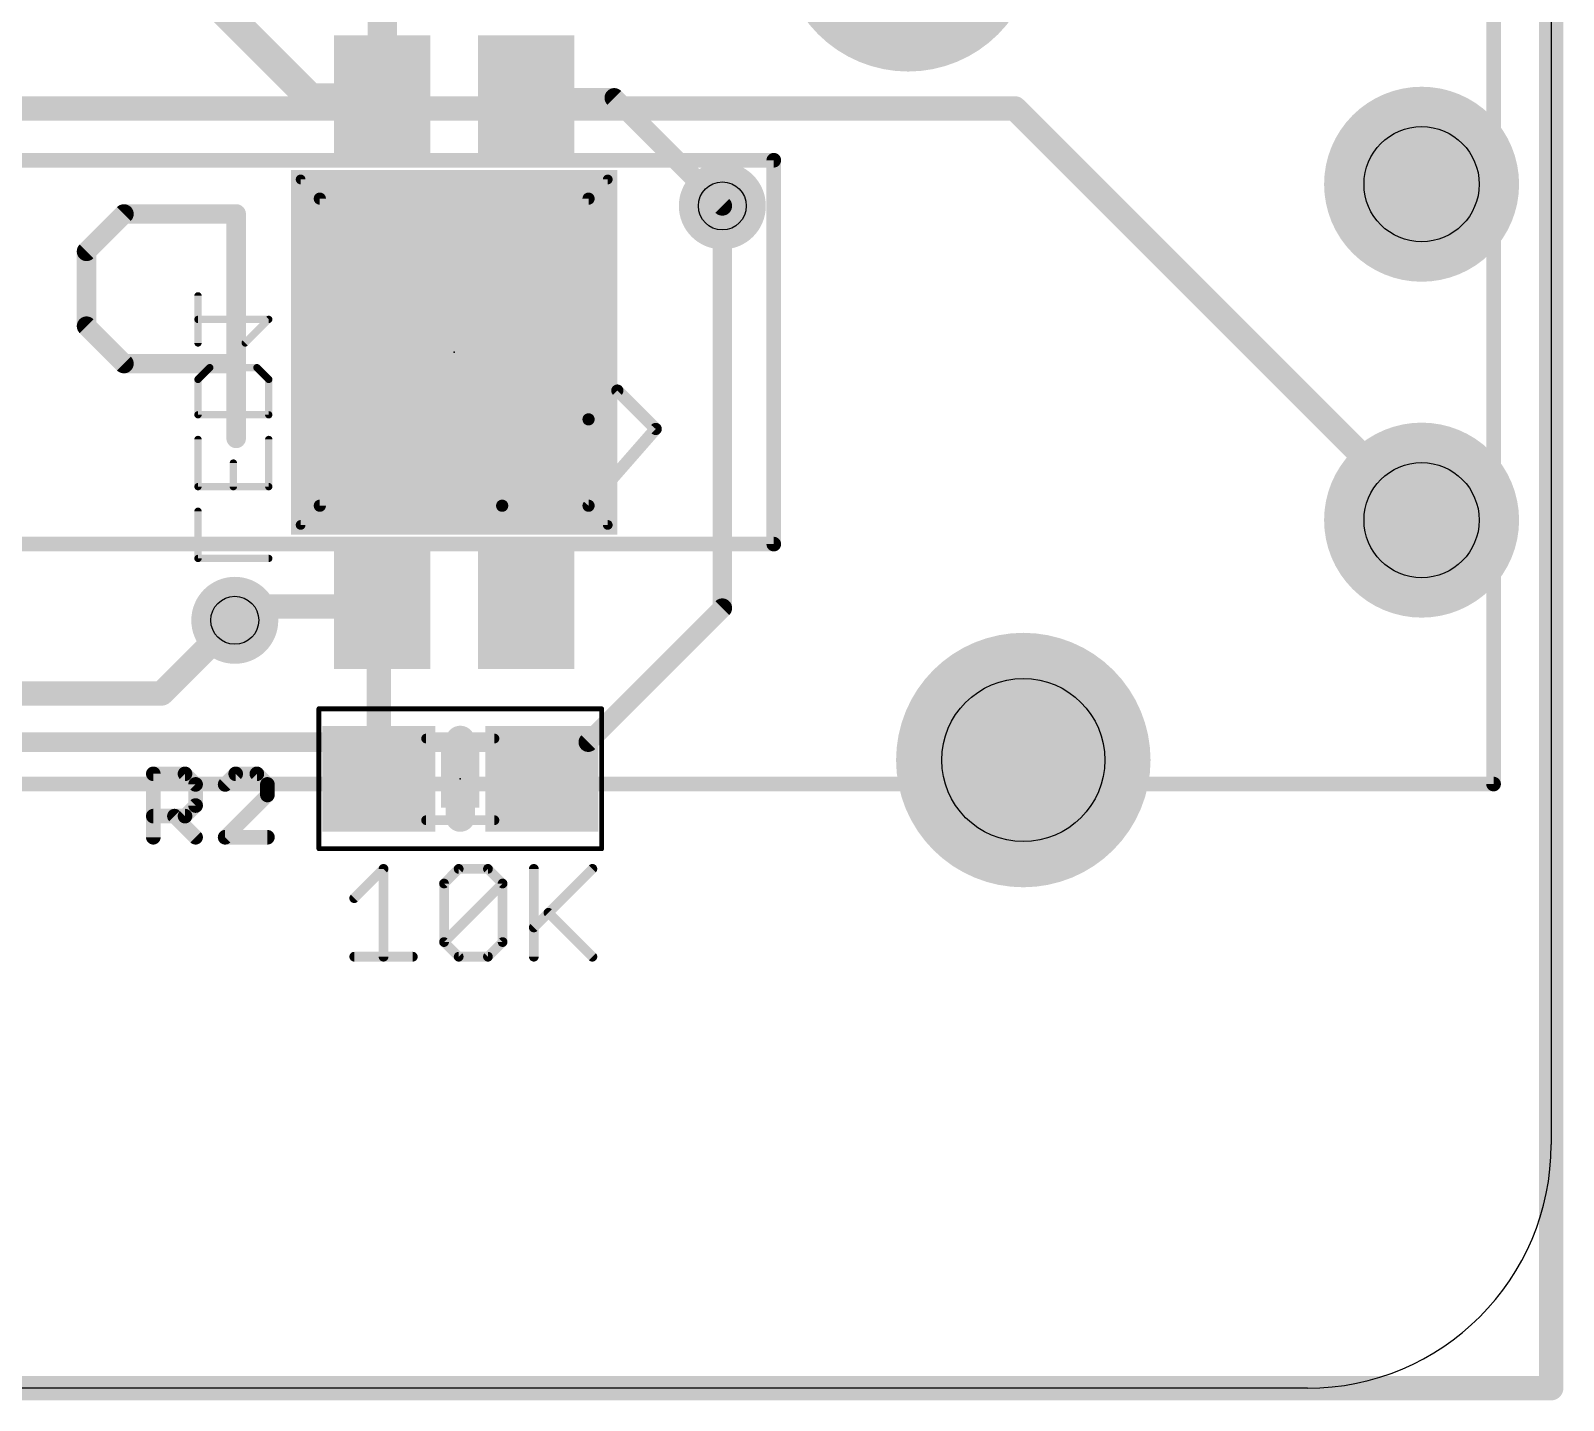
# Model space of a CAD drawing. Extents: x -44.9 to 38.2, y -10.9 to 10.9.
# Drawn here: x 22.26 to 38.23, y -10.92 to 3.35 of the extents above; entities that cross this region are included whole.
import ezdxf

# ---------------------------------------------------------------- set-up
doc = ezdxf.new("R2010")
doc.units = 0
for name, color, linetype in [('1', 12, 'CONTINUOUS'), ('16', 5, 'CONTINUOUS'), ('17', 110, 'CONTINUOUS'), ('18', 110, 'CONTINUOUS'), ('20', 53, 'CONTINUOUS'), ('21', 40, 'CONTINUOUS'), ('22', 6, 'CONTINUOUS'), ('23', 40, 'CONTINUOUS'), ('24', 6, 'CONTINUOUS'), ('25', 253, 'CONTINUOUS'), ('26', 253, 'CONTINUOUS'), ('27', 4, 'CONTINUOUS'), ('29', 253, 'CONTINUOUS'), ('30', 253, 'CONTINUOUS'), ('31', 253, 'CONTINUOUS'), ('35', 253, 'CONTINUOUS'), ('39', 12, 'CONTINUOUS'), ('41', 12, 'CONTINUOUS'), ('42', 132, 'CONTINUOUS'), ('44', 253, 'CONTINUOUS'), ('46', 140, 'CONTINUOUS'), ('51', 253, 'CONTINUOUS')]:
    doc.layers.add(name, color=color, linetype=linetype)

# ---------------------------------------------------------------- blocks, each defined once
blk = doc.blocks.new('RECT')
blk.add_solid([(-0.5, -0.5), (0.5, -0.5), (-0.5, 0.5), (0.5, 0.5)])
blk = doc.blocks.new('ROUNDP')
at = {"const_width": 0.5}
blk.add_lwpolyline([(0, -0.25, 1), (0, 0.25, 1), (0, -0.25)], format="xyb", dxfattribs=at)
blk = doc.blocks.new('ROUNDV')
at = {"const_width": 0.5}
blk.add_lwpolyline([(0, -0.25, 1), (0, 0.25, 1), (0, -0.25)], format="xyb", dxfattribs=at)

msp = doc.modelspace()

# ---------------------------------------------------------------- linework, layer by layer
at = {"layer": '1'}
for points, const_width in [([(38.1, 10.795), (38.1, -10.795)], 0.254), ([(25.1703, 2.65), (22.9475, 4.8728)], 0.3048), ([(25.92, 2.65), (25.92, 4.242)], 0.3048), ([(25.92, 2.65), (25.1703, 2.65)], 0.3048), ([(28.338, 2.65), (27.42, 2.65)], 0.2032), ([(29.464, 1.524), (28.338, 2.65)], 0.2032), ([(25.92, -2.65), (24.384, -2.65)], 0.254), ([(24.384, -2.65), (24.384, -2.794)], 0.254), ([(25.92, -2.65), (25.8835, -2.6865)], 0.254), ([(25.8835, -2.6865), (25.8835, -4.445)], 0.254), ([(38.1, -10.795), (-38.1, -10.795)], 0.254)]:
    msp.add_lwpolyline(points, dxfattribs=dict(at, const_width=const_width))
for points, const_width in [([(25.1703, 2.7262, 1), (25.1703, 2.5738)], 0.1524), ([(25.1164, 2.5961, 1), (25.2242, 2.7039)], 0.1524), ([(25.8438, 2.65, 1), (25.9962, 2.65)], 0.1524), ([(25.92, 2.5738, 1), (25.92, 2.7262)], 0.1524), ([(27.42, 2.7008, 1), (27.42, 2.5992)], 0.1016), ([(28.3739, 2.6859, 1), (28.3021, 2.6141)], 0.1016), ([(28.338, 2.5992, 1), (28.338, 2.7008)], 0.1016), ([(29.4281, 1.4881, 1), (29.4999, 1.5599)], 0.1016), ([(24.384, -2.5865, 1), (24.384, -2.7135)], 0.127), ([(24.4475, -2.65, 1), (24.3205, -2.65)], 0.127), ([(25.9649, -2.6949, 1), (25.8751, -2.6051)], 0.127), ([(25.92, -2.7135, 1), (25.92, -2.5865)], 0.127), ([(25.947, -2.6865, 1), (25.82, -2.6865)], 0.127), ([(25.8386, -2.6416, 1), (25.9284, -2.7314)], 0.127), ([(24.3205, -2.794, 1), (24.4475, -2.794)], 0.127), ([(25.82, -4.445, 1), (25.947, -4.445)], 0.127), ([(38.1, -10.8585, 1), (38.1, -10.7315)], 0.127), ([(38.0365, -10.795, 1), (38.1635, -10.795)], 0.127)]:
    msp.add_lwpolyline(points, format="xyb", dxfattribs=dict(at, const_width=const_width))
at = {"layer": '16'}
for points, const_width in [([(38.1, 10.795), (38.1, -10.795)], 0.254), ([(32.512, 2.54), (13.97, 2.54)], 0.254), ([(32.512, 2.54), (36.75, -1.698)], 0.254), ([(29.464, -2.667), (29.464, 1.524)], 0.2032), ([(36.75, -1.698), (36.75, -1.75)], 0.3048), ([(24.384, -2.794), (23.622, -3.556)], 0.254), ([(29.464, -2.667), (28.067, -4.064)], 0.2032), ([(23.622, -3.556), (9.3122, -3.556)], 0.254), ([(28.067, -4.064), (8.382, -4.064)], 0.2032), ([(38.1, -10.795), (-38.1, -10.795)], 0.254)]:
    msp.add_lwpolyline(points, dxfattribs=dict(at, const_width=const_width))
for points, const_width in [([(32.5569, 2.5849, 1), (32.4671, 2.4951)], 0.127), ([(32.512, 2.4765, 1), (32.512, 2.6035)], 0.127), ([(29.5148, 1.524, 1), (29.4132, 1.524)], 0.1016), ([(36.8262, -1.698, 1), (36.6738, -1.698)], 0.1524), ([(36.7051, -1.7429, 1), (36.7949, -1.6531)], 0.127), ([(36.6738, -1.75, 1), (36.8262, -1.75)], 0.1524), ([(24.4289, -2.8389, 1), (24.3391, -2.7491)], 0.127), ([(29.4132, -2.667, 1), (29.5148, -2.667)], 0.1016), ([(29.4999, -2.7029, 1), (29.4281, -2.6311)], 0.1016), ([(23.5771, -3.5111, 1), (23.6669, -3.6009)], 0.127), ([(23.622, -3.6195, 1), (23.622, -3.4925)], 0.127), ([(28.0311, -4.0281, 1), (28.1029, -4.0999)], 0.1016), ([(28.067, -4.1148, 1), (28.067, -4.0132)], 0.1016), ([(38.1, -10.8585, 1), (38.1, -10.7315)], 0.127), ([(38.0365, -10.795, 1), (38.1635, -10.795)], 0.127)]:
    msp.add_lwpolyline(points, format="xyb", dxfattribs=dict(at, const_width=const_width))
at = {"layer": '20'}
for p, q in [((38.1, 8.255), (38.1, -8.255)), ((35.56, -10.795), (-35.56, -10.795))]:
    msp.add_line(p, q, dxfattribs=at)
msp.add_arc((35.56, -8.255), 2.54, 270, 0, dxfattribs=at)
at = {"layer": '21', "const_width": 0.3048}
msp.add_lwpolyline([(26.7335, -4.845), (26.7335, -4.045)], dxfattribs=at)
at = {"layer": '21', "const_width": 0.1524}
for points in [[(26.8097, -4.045, 1), (26.6573, -4.045)], [(26.6573, -4.845, 1), (26.8097, -4.845)]]:
    msp.add_lwpolyline(points, format="xyb", dxfattribs=at)
at = {"layer": '22'}
for points, const_width in [([(37.5, -4.5), (37.5, 4.5)], 0.1524), ([(30, 2), (-30, 2)], 0.1524), ([(30, -2), (30, 2)], 0.1524), ([(25.27, 1.6), (25.27, -1.6)], 0.127), ([(28.07, 1.6), (25.27, 1.6)], 0.127), ([(28.07, -0.7), (28.07, 1.6)], 0.127), ([(28.07, -0.7), (28.37, -0.4)], 0.127), ([(28.37, -0.4), (28.77, -0.8)], 0.127), ([(27.17, -1.6), (28.07, -0.7)], 0.127), ([(28.07, -1.6), (28.07, -0.7)], 0.127), ([(28.77, -0.8), (28.07, -1.6)], 0.127), ([(25.27, -1.6), (27.17, -1.6)], 0.127), ([(27.17, -1.6), (28.07, -1.6)], 0.127), ([(-30, -2), (30, -2)], 0.1524), ([(-37.5, -4.5), (37.5, -4.5)], 0.1524)]:
    msp.add_lwpolyline(points, dxfattribs=dict(at, const_width=const_width))
for points, const_width in [([(30.0381, 2, 1), (29.9619, 2)], 0.0762), ([(30, 1.9619, 1), (30, 2.0381)], 0.0762), ([(25.27, 1.6318, 1), (25.27, 1.5683)], 0.0635), ([(25.3017, 1.6, 1), (25.2383, 1.6)], 0.0635), ([(28.1017, 1.6, 1), (28.0383, 1.6)], 0.0635), ([(28.07, 1.5683, 1), (28.07, 1.6318)], 0.0635), ([(26.67, -1.1, 1), (26.67, 1.1, 1), (26.67, -1.1)], 0.127), ([(28.3925, -0.3775, 1), (28.3475, -0.4225)], 0.0635), ([(28.3925, -0.4225, 1), (28.3475, -0.3775)], 0.0635), ([(28.1017, -0.7, 1), (28.0383, -0.7)], 0.0635), ([(28.0925, -0.7225, 1), (28.0475, -0.6775)], 0.0635), ([(28.0475, -0.6775, 1), (28.0925, -0.7225)], 0.0635), ([(28.0383, -0.7, 1), (28.1017, -0.7)], 0.0635), ([(28.7939, -0.8209, 1), (28.7461, -0.7791)], 0.0635), ([(28.7475, -0.8225, 1), (28.7925, -0.7775)], 0.0635), ([(25.27, -1.5683, 1), (25.27, -1.6318)], 0.0635), ([(25.2383, -1.6, 1), (25.3017, -1.6)], 0.0635), ([(27.1475, -1.5775, 1), (27.1925, -1.6225)], 0.0635), ([(27.17, -1.5683, 1), (27.17, -1.6318)], 0.0635), ([(27.17, -1.6318, 1), (27.17, -1.5683)], 0.0635), ([(28.0461, -1.5791, 1), (28.0939, -1.6209)], 0.0635), ([(28.0383, -1.6, 1), (28.1017, -1.6)], 0.0635), ([(28.07, -1.6318, 1), (28.07, -1.5683)], 0.0635), ([(29.9619, -2, 1), (30.0381, -2)], 0.0762), ([(30, -2.0381, 1), (30, -1.9619)], 0.0762), ([(37.4619, -4.5, 1), (37.5381, -4.5)], 0.0762), ([(37.5, -4.5381, 1), (37.5, -4.4619)], 0.0762)]:
    msp.add_lwpolyline(points, format="xyb", dxfattribs=dict(at, const_width=const_width))
at = {"layer": '23'}
msp.add_point((26.7335, -4.445), dxfattribs=at)
at = {"layer": '24'}
msp.add_point((26.67, 0), dxfattribs=at)
at = {"layer": '25', "const_width": 0.1524}
for points in [[(23.5349, -5.0546), (23.5349, -4.3936)], [(23.5349, -4.3936), (23.8653, -4.3936)], [(23.8653, -4.3936), (23.9755, -4.5038)], [(23.9755, -4.5038), (23.9755, -4.7241)], [(24.3934, -4.3936), (24.2833, -4.5038)], [(24.6138, -4.3936), (24.3934, -4.3936)], [(24.7239, -4.5038), (24.6138, -4.3936)], [(24.7239, -4.614), (24.7239, -4.5038)], [(24.2833, -5.0546), (24.7239, -4.614)], [(23.8653, -4.8343), (23.5349, -4.8343)], [(23.7552, -4.8343), (23.9755, -5.0546)], [(23.9755, -4.7241), (23.8653, -4.8343)], [(24.7239, -5.0546), (24.2833, -5.0546)]]:
    msp.add_lwpolyline(points, dxfattribs=at)
at = {"layer": '25', "const_width": 0.0762}
for points in [[(23.573, -4.3936, 1), (23.4968, -4.3936)], [(23.5349, -4.3555, 1), (23.5349, -4.4317)], [(23.8923, -4.3667, 1), (23.8384, -4.4206)], [(23.8653, -4.4317, 1), (23.8653, -4.3555)], [(24.0136, -4.5038, 1), (23.9374, -4.5038)], [(23.9486, -4.5307, 1), (24.0025, -4.4769)], [(24.2563, -4.4769, 1), (24.3102, -4.5307)], [(24.3934, -4.3555, 1), (24.3934, -4.4317)], [(24.4204, -4.4206, 1), (24.3665, -4.3667)], [(24.6407, -4.3667, 1), (24.5868, -4.4206)], [(24.6138, -4.4317, 1), (24.6138, -4.3555)], [(24.762, -4.5038, 1), (24.6858, -4.5038)], [(24.697, -4.5307, 1), (24.7509, -4.4769)], [(24.6858, -4.614, 1), (24.762, -4.614)], [(24.7509, -4.6409, 1), (24.697, -4.587)], [(23.5349, -4.7962, 1), (23.5349, -4.8724)], [(23.7821, -4.8073, 1), (23.7282, -4.8612)], [(23.8384, -4.8073, 1), (23.8923, -4.8612)], [(23.8653, -4.8724, 1), (23.8653, -4.7962)], [(23.9374, -4.7241, 1), (24.0136, -4.7241)], [(24.0025, -4.7511, 1), (23.9486, -4.6972)], [(23.4968, -5.0546, 1), (23.573, -5.0546)], [(23.9486, -5.0815, 1), (24.0024, -5.0277)], [(24.2833, -5.0165, 1), (24.2833, -5.0927)], [(24.2563, -5.0277, 1), (24.3102, -5.0815)], [(24.7239, -5.0927, 1), (24.7239, -5.0165)]]:
    msp.add_lwpolyline(points, format="xyb", dxfattribs=at)
at = {"layer": '26'}
for points, const_width in [([(23.229, 1.4404), (22.8392, 1.0506)], 0.2032), ([(24.3984, 1.4404), (23.229, 1.4404)], 0.2032), ([(24.3984, -0.8984), (24.3984, 1.4404)], 0.2032), ([(22.8392, 1.0506), (22.8392, 0.271)], 0.2032), ([(24.0006, 0.0958), (24.0006, 0.5873)], 0.0762), ([(22.8392, 0.271), (23.229, -0.1188)], 0.2032), ([(24.7378, 0.3416), (24.0006, 0.3416)], 0.0762), ([(24.4921, 0.0958), (24.7378, 0.3416)], 0.0762), ([(23.229, -0.1188), (24.3984, -0.1188)], 0.2032), ([(24.0006, -0.284), (24.1235, -0.1611)], 0.0762), ([(24.1235, -0.1611), (24.615, -0.1611)], 0.0762), ([(24.615, -0.1611), (24.7378, -0.284)], 0.0762), ([(24.0006, -0.6526), (24.0006, -0.284)], 0.0762), ([(24.7378, -0.284), (24.7378, -0.6526)], 0.0762), ([(24.7378, -0.6526), (24.0006, -0.6526)], 0.0762), ([(24.0006, -1.401), (24.0006, -0.9095)], 0.0762), ([(24.7378, -0.9095), (24.7378, -1.401)], 0.0762), ([(24.3692, -1.401), (24.3692, -1.1552)], 0.0762), ([(24.7378, -1.401), (24.0006, -1.401)], 0.0762), ([(24.0006, -2.1494), (24.0006, -1.6579)], 0.0762), ([(24.7378, -2.1494), (24.0006, -2.1494)], 0.0762)]:
    msp.add_lwpolyline(points, dxfattribs=dict(at, const_width=const_width))
for points, const_width in [([(23.229, 1.4912, 1), (23.229, 1.3896)], 0.1016), ([(23.2649, 1.4045, 1), (23.1931, 1.4763)], 0.1016), ([(24.4492, 1.4404, 1), (24.3476, 1.4404)], 0.1016), ([(24.3984, 1.3896, 1), (24.3984, 1.4912)], 0.1016), ([(22.89, 1.0506, 1), (22.7884, 1.0506)], 0.1016), ([(22.8033, 1.0865, 1), (22.8751, 1.0147)], 0.1016), ([(24.0197, 0.5873, 1), (23.9816, 0.5873)], 0.0381), ([(22.8751, 0.3069, 1), (22.8033, 0.2351)], 0.1016), ([(22.7884, 0.271, 1), (22.89, 0.271)], 0.1016), ([(24.0006, 0.3606, 1), (24.0006, 0.3225)], 0.0381), ([(24.7513, 0.3281, 1), (24.7244, 0.3551)], 0.0381), ([(24.7378, 0.3225, 1), (24.7378, 0.3606)], 0.0381), ([(23.9816, 0.0958, 1), (24.0197, 0.0958)], 0.0381), ([(24.4786, 0.1093, 1), (24.5056, 0.0824)], 0.0381), ([(23.229, -0.068, 1), (23.229, -0.1696)], 0.1016), ([(23.1931, -0.1547, 1), (23.2649, -0.0829)], 0.1016), ([(24.1235, -0.142, 1), (24.1235, -0.1801)], 0.0381), ([(24.1369, -0.1746, 1), (24.11, -0.1476)], 0.0381), ([(24.3984, -0.1696, 1), (24.3984, -0.068)], 0.1016), ([(24.6284, -0.1476, 1), (24.6015, -0.1746)], 0.0381), ([(24.615, -0.1801, 1), (24.615, -0.142)], 0.0381), ([(23.9871, -0.2705, 1), (24.0141, -0.2974)], 0.0381), ([(24.0197, -0.284, 1), (23.9816, -0.284)], 0.0381), ([(24.7569, -0.284, 1), (24.7188, -0.284)], 0.0381), ([(24.7244, -0.2974, 1), (24.7513, -0.2705)], 0.0381), ([(24.0006, -0.6335, 1), (24.0006, -0.6716)], 0.0381), ([(23.9816, -0.6526, 1), (24.0197, -0.6526)], 0.0381), ([(24.7188, -0.6526, 1), (24.7569, -0.6526)], 0.0381), ([(24.7378, -0.6716, 1), (24.7378, -0.6335)], 0.0381), ([(24.0197, -0.9095, 1), (23.9816, -0.9095)], 0.0381), ([(24.3476, -0.8984, 1), (24.4492, -0.8984)], 0.1016), ([(24.7569, -0.9095, 1), (24.7188, -0.9095)], 0.0381), ([(24.3883, -1.1552, 1), (24.3502, -1.1552)], 0.0381), ([(24.0006, -1.3819, 1), (24.0006, -1.42)], 0.0381), ([(23.9816, -1.401, 1), (24.0197, -1.401)], 0.0381), ([(24.3502, -1.401, 1), (24.3883, -1.401)], 0.0381), ([(24.7188, -1.401, 1), (24.7569, -1.401)], 0.0381), ([(24.7378, -1.42, 1), (24.7378, -1.3819)], 0.0381), ([(24.0197, -1.6579, 1), (23.9816, -1.6579)], 0.0381), ([(24.0006, -2.1303, 1), (24.0006, -2.1684)], 0.0381), ([(23.9816, -2.1494, 1), (24.0197, -2.1494)], 0.0381), ([(24.7378, -2.1684, 1), (24.7378, -2.1303)], 0.0381)]:
    msp.add_lwpolyline(points, format="xyb", dxfattribs=dict(at, const_width=const_width))
at = {"layer": '27', "const_width": 0.1016}
for points in [[(25.6287, -5.6891), (25.9338, -5.384)], [(25.9338, -5.384), (25.9338, -6.2992)], [(26.5643, -5.5366), (26.7168, -5.384)], [(26.7168, -5.384), (27.0219, -5.384)], [(27.0219, -5.384), (27.1744, -5.5366)], [(27.4998, -5.384), (27.4998, -6.2992)], [(27.4998, -5.9941), (28.1099, -5.384)], [(26.5643, -6.1467), (26.5643, -5.5366)], [(26.5643, -6.1467), (27.1744, -5.5366)], [(27.1744, -5.5366), (27.1744, -6.1467)], [(27.6523, -5.8416), (28.1099, -6.2992)], [(26.7168, -6.2992), (26.5643, -6.1467)], [(27.1744, -6.1467), (27.0219, -6.2992)], [(25.6287, -6.2992), (26.2389, -6.2992)], [(27.0219, -6.2992), (26.7168, -6.2992)]]:
    msp.add_lwpolyline(points, dxfattribs=at)
at = {"layer": '27', "const_width": 0.0508}
for points in [[(25.9592, -5.384, 1), (25.9084, -5.384)], [(25.9518, -5.402, 1), (25.9158, -5.3661)], [(26.7168, -5.3586, 1), (26.7168, -5.4094)], [(26.7348, -5.402, 1), (26.6988, -5.3661)], [(27.0398, -5.3661, 1), (27.0039, -5.402)], [(27.0219, -5.4094, 1), (27.0219, -5.3586)], [(27.5252, -5.384, 1), (27.4744, -5.384)], [(28.1279, -5.402, 1), (28.0919, -5.3661)], [(26.5897, -5.5366, 1), (26.5389, -5.5366)], [(26.5463, -5.5186, 1), (26.5822, -5.5545)], [(27.1998, -5.5366, 1), (27.149, -5.5366)], [(27.1923, -5.5545, 1), (27.1564, -5.5186)], [(27.1564, -5.5545, 1), (27.1923, -5.5186)], [(25.6108, -5.6711, 1), (25.6467, -5.707)], [(27.6703, -5.8236, 1), (27.6343, -5.8596)], [(27.4818, -5.9762, 1), (27.5177, -6.0121)], [(26.5822, -6.1287, 1), (26.5463, -6.1646)], [(26.5463, -6.1287, 1), (26.5822, -6.1646)], [(26.5389, -6.1467, 1), (26.5897, -6.1467)], [(27.149, -6.1467, 1), (27.1998, -6.1467)], [(27.1923, -6.1646, 1), (27.1564, -6.1287)], [(25.6287, -6.2738, 1), (25.6287, -6.3246)], [(25.9084, -6.2992, 1), (25.9592, -6.2992)], [(26.2389, -6.3246, 1), (26.2389, -6.2738)], [(26.7168, -6.2738, 1), (26.7168, -6.3246)], [(26.6988, -6.3172, 1), (26.7348, -6.2812)], [(27.0039, -6.2812, 1), (27.0398, -6.3172)], [(27.0219, -6.3246, 1), (27.0219, -6.2738)], [(27.4744, -6.2992, 1), (27.5252, -6.2992)], [(28.0919, -6.3172, 1), (28.1279, -6.2812)]]:
    msp.add_lwpolyline(points, format="xyb", dxfattribs=at)
at = {"layer": '39', "const_width": 0.0508}
for points in [[(25.2605, -5.174), (25.2605, -3.716)], [(25.2605, -3.716), (28.2065, -3.716)], [(28.2065, -3.716), (28.2065, -5.174)], [(28.2065, -5.174), (25.2605, -5.174)]]:
    msp.add_lwpolyline(points, dxfattribs=at)
at = {"layer": '39', "const_width": 0.0254}
for points in [[(25.2732, -3.716, 1), (25.2478, -3.716)], [(25.2605, -3.7033, 1), (25.2605, -3.7287)], [(28.2192, -3.716, 1), (28.1938, -3.716)], [(28.2065, -3.7287, 1), (28.2065, -3.7033)], [(25.2605, -5.1613, 1), (25.2605, -5.1867)], [(25.2478, -5.174, 1), (25.2732, -5.174)], [(28.1938, -5.174, 1), (28.2192, -5.174)], [(28.2065, -5.1867, 1), (28.2065, -5.1613)]]:
    msp.add_lwpolyline(points, format="xyb", dxfattribs=at)
at = {"layer": '44'}
for centre, radius in [((36.75, 1.75), 0.6), ((29.464, 1.524), 0.25), ((36.75, -1.75), 0.6), ((24.384, -2.794), 0.25), ((32.6, -4.25), 0.85)]:
    msp.add_circle(centre, radius, dxfattribs=at)
at = {"layer": '46', "const_width": 0.1016}
for points in [[(28.27, 1.8), (25.07, 1.8)], [(25.07, 1.8), (25.07, -1.8)], [(28.27, -1.8), (28.27, 1.8)], [(25.07, -1.8), (28.27, -1.8)]]:
    msp.add_lwpolyline(points, dxfattribs=at)
at = {"layer": '46', "const_width": 0.0508}
for points in [[(25.07, 1.8254, 1), (25.07, 1.7746)], [(25.0954, 1.8, 1), (25.0446, 1.8)], [(28.2954, 1.8, 1), (28.2446, 1.8)], [(28.27, 1.7746, 1), (28.27, 1.8254)], [(25.07, -1.7746, 1), (25.07, -1.8254)], [(28.27, -1.8254, 1), (28.27, -1.7746)], [(25.0446, -1.8, 1), (25.0954, -1.8)], [(28.2446, -1.8, 1), (28.2954, -1.8)]]:
    msp.add_lwpolyline(points, format="xyb", dxfattribs=at)
at = {"layer": '51'}
for points, const_width in [([(25.27, 1.6), (25.27, -1.6)], 0.127), ([(28.07, 1.6), (25.27, 1.6)], 0.127), ([(28.07, -0.7), (28.07, 1.6)], 0.127), ([(28.07, -0.7), (28.37, -0.4)], 0.127), ([(28.37, -0.4), (28.77, -0.8)], 0.127), ([(27.17, -1.6), (28.07, -0.7)], 0.127), ([(28.07, -1.6), (28.07, -0.7)], 0.127), ([(28.77, -0.8), (28.07, -1.6)], 0.127), ([(25.27, -1.6), (27.17, -1.6)], 0.127), ([(27.17, -1.6), (28.07, -1.6)], 0.127), ([(27.0895, -4.026), (26.3775, -4.026)], 0.1016), ([(27.0895, -4.877), (26.3775, -4.877)], 0.1016)]:
    msp.add_lwpolyline(points, dxfattribs=dict(at, const_width=const_width))
for points, const_width in [([(25.27, 1.6318, 1), (25.27, 1.5683)], 0.0635), ([(25.3017, 1.6, 1), (25.2383, 1.6)], 0.0635), ([(28.1017, 1.6, 1), (28.0383, 1.6)], 0.0635), ([(28.07, 1.5683, 1), (28.07, 1.6318)], 0.0635), ([(28.3925, -0.3775, 1), (28.3475, -0.4225)], 0.0635), ([(28.3925, -0.4225, 1), (28.3475, -0.3775)], 0.0635), ([(28.1017, -0.7, 1), (28.0383, -0.7)], 0.0635), ([(28.0925, -0.7225, 1), (28.0475, -0.6775)], 0.0635), ([(28.0475, -0.6775, 1), (28.0925, -0.7225)], 0.0635), ([(28.0383, -0.7, 1), (28.1017, -0.7)], 0.0635), ([(28.7939, -0.8209, 1), (28.7461, -0.7791)], 0.0635), ([(28.7475, -0.8225, 1), (28.7925, -0.7775)], 0.0635), ([(25.27, -1.5683, 1), (25.27, -1.6318)], 0.0635), ([(25.2383, -1.6, 1), (25.3017, -1.6)], 0.0635), ([(27.1475, -1.5775, 1), (27.1925, -1.6225)], 0.0635), ([(27.17, -1.5683, 1), (27.17, -1.6318)], 0.0635), ([(27.17, -1.6318, 1), (27.17, -1.5683)], 0.0635), ([(28.0461, -1.5791, 1), (28.0939, -1.6209)], 0.0635), ([(28.0383, -1.6, 1), (28.1017, -1.6)], 0.0635), ([(28.07, -1.6318, 1), (28.07, -1.5683)], 0.0635), ([(26.3775, -4.0006, 1), (26.3775, -4.0514)], 0.0508), ([(27.0895, -4.0514, 1), (27.0895, -4.0006)], 0.0508), ([(26.3775, -4.8516, 1), (26.3775, -4.9024)], 0.0508), ([(27.0895, -4.9024, 1), (27.0895, -4.8516)], 0.0508)]:
    msp.add_lwpolyline(points, format="xyb", dxfattribs=dict(at, const_width=const_width))

# ---------------------------------------------------------------- block references
at = {"layer": '1', "xscale": 1.2, "yscale": 0.9, "rotation": 90}
for p in [(25.92, 2.65), (27.42, 2.65), (25.92, -2.65), (27.42, -2.65)]:
    msp.add_blockref('RECT', p, dxfattribs=at)
at = {"layer": '1', "xscale": 1.075, "rotation": 180}
for p in [(25.8835, -4.445), (27.5835, -4.445)]:
    msp.add_blockref('RECT', p, dxfattribs=at)
at = {"layer": '17', "rotation": 180}
for p, xscale, yscale in [((31.4, 4.25), 2.55, 2.55), ((31.4, 4.25), 2.55, 2.55), ((36.75, 1.75), 1.9304, 1.9304), ((36.75, 1.75), 1.9304, 1.9304), ((36.75, -1.75), 1.9304, 1.9304), ((36.75, -1.75), 1.9304, 1.9304), ((32.6, -4.25), 2.55, 2.55), ((32.6, -4.25), 2.55, 2.55)]:
    msp.add_blockref('ROUNDP', p, dxfattribs=dict(at, xscale=xscale, yscale=yscale))
at = {"layer": '18', "xscale": 0.9064, "yscale": 0.9064}
for p in [(29.464, 1.524), (29.464, 1.524), (24.384, -2.794), (24.384, -2.794)]:
    msp.add_blockref('ROUNDV', p, dxfattribs=at)
at = {"layer": '29'}
for name, p, xscale, yscale, rotation in [('ROUNDP', (31.4, 4.25), 2.6516, 2.6516, 180), ('RECT', (25.92, 2.65), 1.3016, 1.0016, 90), ('RECT', (27.42, 2.65), 1.3016, 1.0016, 90), ('ROUNDP', (36.75, 1.75), 2.032, 2.032, 180), ('ROUNDP', (36.75, -1.75), 2.032, 2.032, 180), ('RECT', (25.92, -2.65), 1.3016, 1.0016, 90), ('RECT', (27.42, -2.65), 1.3016, 1.0016, 90), ('ROUNDP', (32.6, -4.25), 2.6516, 2.6516, 180), ('RECT', (25.8835, -4.445), 1.1766, 1.1016, 180), ('RECT', (27.5835, -4.445), 1.1766, 1.1016, 180)]:
    msp.add_blockref(name, p, dxfattribs=dict(at, xscale=xscale, yscale=yscale, rotation=rotation))
at = {"layer": '30', "rotation": 180}
for p, xscale, yscale in [((31.4, 4.25), 2.6516, 2.6516), ((36.75, 1.75), 2.032, 2.032), ((36.75, -1.75), 2.032, 2.032), ((32.6, -4.25), 2.6516, 2.6516)]:
    msp.add_blockref('ROUNDP', p, dxfattribs=dict(at, xscale=xscale, yscale=yscale))
at = {"layer": '31', "xscale": 1.2, "yscale": 0.9, "rotation": 90}
for p in [(25.92, 2.65), (27.42, 2.65), (25.92, -2.65), (27.42, -2.65)]:
    msp.add_blockref('RECT', p, dxfattribs=at)
at = {"layer": '31', "xscale": 1.075, "rotation": 180}
for p in [(25.8835, -4.445), (27.5835, -4.445)]:
    msp.add_blockref('RECT', p, dxfattribs=at)
at = {"layer": '35', "xscale": 0.3998, "yscale": 0.6, "rotation": 180}
msp.add_blockref('RECT', (26.7335, -4.445), dxfattribs=at)
at = {"layer": '41', "xscale": 3.8, "yscale": 3.4, "rotation": 90}
msp.add_blockref('RECT', (26.67, 0), dxfattribs=at)
at = {"layer": '42', "xscale": 3.8, "yscale": 3.4, "rotation": 90}
msp.add_blockref('RECT', (26.67, 0), dxfattribs=at)
at = {"layer": '51', "xscale": 0.5001, "yscale": 0.95, "rotation": 180}
for p in [(26.1532, -4.4501), (27.3217, -4.4501)]:
    msp.add_blockref('RECT', p, dxfattribs=at)

doc.saveas('drawing.dxf')
